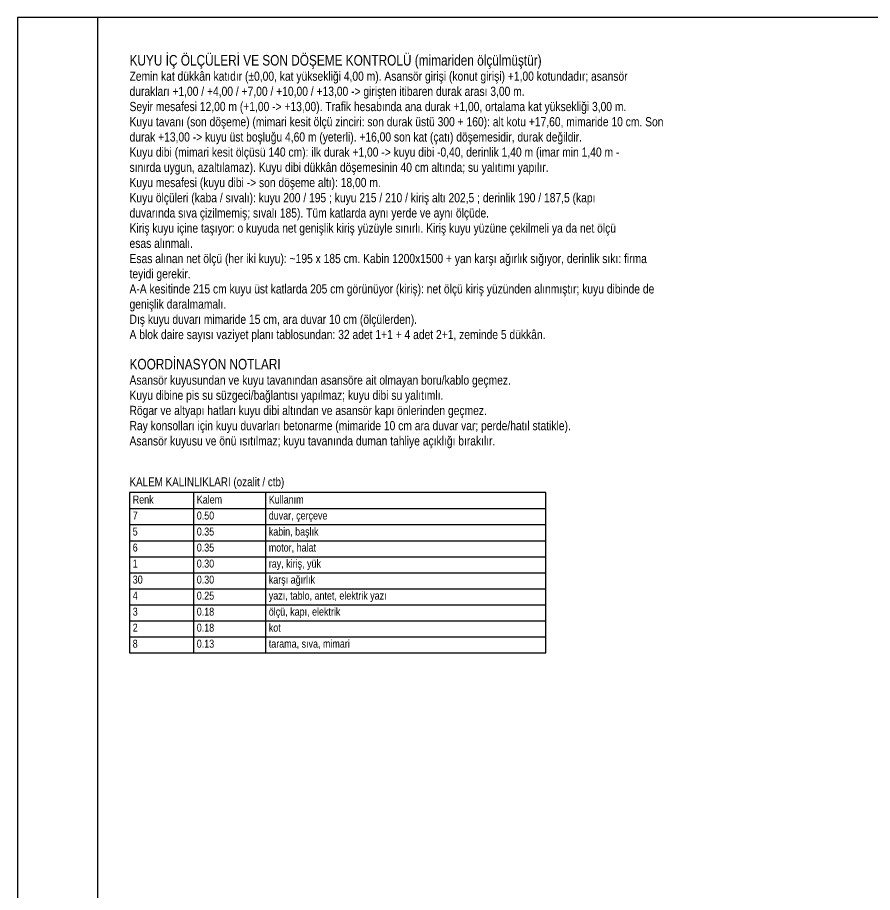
# Model space of a CAD drawing. Header units: centimetres. Extents: x 0 to 12309, y -30 to 2970.
# Drawn here: x 0 to 1068, y 1877 to 2970 of the extents above; entities that cross this region are included whole.
import ezdxf

# ---------------------------------------------------------------- set-up
doc = ezdxf.new("R2010")
doc.units = ezdxf.units.CM
for name, color, linetype in [('SCOTT-BASLIK', 5, 'CONTINUOUS'), ('SCOTT-CERCEVE', 7, 'CONTINUOUS'), ('SCOTT-TABLO', 4, 'CONTINUOUS'), ('SCOTT-YAZI', 4, 'CONTINUOUS')]:
    doc.layers.add(name, color=color, linetype=linetype)
doc.styles.get("Standard").update_dxf_attribs({"font": 'arial.ttf', "width": 0.8})

msp = doc.modelspace()

# ---------------------------------------------------------------- linework, layer by layer
at = {"layer": 'SCOTT-CERCEVE'}
for points in [[(0, 0), (12308.9, 0), (12308.9, 2970), (0, 2970)], [(100, 0), (12283.9, 0), (12283.9, 2970), (100, 2970)]]:
    msp.add_lwpolyline(points, close=True, dxfattribs=at)
at = {"layer": 'SCOTT-TABLO'}
for p, q in [((220, 2376.7), (220, 2176.7)), ((310, 2376.7), (310, 2176.7)), ((140, 2356.7), (660, 2356.7)), ((140, 2336.7), (660, 2336.7)), ((140, 2316.7), (660, 2316.7)), ((140, 2296.7), (660, 2296.7)), ((140, 2276.7), (660, 2276.7)), ((140, 2256.7), (660, 2256.7)), ((140, 2236.7), (660, 2236.7)), ((140, 2216.7), (660, 2216.7)), ((140, 2196.7), (660, 2196.7))]:
    msp.add_line(p, q, dxfattribs=at)
msp.add_lwpolyline([(140, 2176.7), (660, 2176.7), (660, 2376.7), (140, 2376.7)], close=True, dxfattribs=at)

# ---------------------------------------------------------------- texts
at = {"layer": 'SCOTT-BASLIK', "width": 0.8}
for s, height, p in [('KUYU İÇ ÖLÇÜLERİ VE SON DÖŞEME KONTROLÜ (mimariden ölçülmüştür)', 13.225, (140, 2910)), ('KOORDİNASYON NOTLARI', 13.225, (140, 2530.5)), ('KALEM KALINLIKLARI (ozalit / ctb)', 11, (140, 2384.7)), ('Renk', 10, (144, 2363.1)), ('Kalem', 10, (224, 2363.1)), ('Kullanım', 10, (314, 2363.1))]:
    msp.add_text(s, height=height, dxfattribs=at).set_placement(p)
at = {"layer": 'SCOTT-TABLO', "width": 0.8}
for s, p in [('7', (144, 2343.1)), ('0.50', (224, 2343.1)), ('duvar, çerçeve', (314, 2343.1)), ('5', (144, 2323.1)), ('0.35', (224, 2323.1)), ('kabin, başlık', (314, 2323.1)), ('6', (144, 2303.1)), ('0.35', (224, 2303.1)), ('motor, halat', (314, 2303.1)), ('1', (144, 2283.1)), ('0.30', (224, 2283.1)), ('ray, kiriş, yük', (314, 2283.1)), ('30', (144, 2263.1)), ('0.30', (224, 2263.1)), ('karşı ağırlık', (314, 2263.1)), ('4', (144, 2243.1)), ('0.25', (224, 2243.1)), ('yazı, tablo, antet, elektrik yazı', (314, 2243.1)), ('3', (144, 2223.1)), ('0.18', (224, 2223.1)), ('ölçü, kapı, elektrik', (314, 2223.1)), ('2', (144, 2203.1)), ('0.18', (224, 2203.1)), ('kot', (314, 2203.1)), ('8', (144, 2183.1)), ('0.13', (224, 2183.1)), ('tarama, sıva, mimari', (314, 2183.1))]:
    msp.add_text(s, height=10, dxfattribs=at).set_placement(p)
at = {"layer": 'SCOTT-YAZI', "width": 0.8}
for s, p in [('Zemin kat dükkân katıdır (%%p0,00, kat yüksekliği 4,00 m). Asansör girişi (konut girişi) +1,00 kotundadır; asansör', (140, 2891)), ('durakları +1,00 / +4,00 / +7,00 / +10,00 / +13,00 -> girişten itibaren durak arası 3,00 m.', (140, 2872.1)), ('Seyir mesafesi 12,00 m (+1,00 -> +13,00). Trafik hesabında ana durak +1,00, ortalama kat yüksekliği 3,00 m.', (140, 2853.1)), ('Kuyu tavanı (son döşeme) (mimari kesit ölçü zinciri: son durak üstü 300 + 160): alt kotu +17,60, mimaride 10 cm. Son', (140, 2834.1)), ('durak +13,00 -> kuyu üst boşluğu 4,60 m (yeterli). +16,00 son kat (çatı) döşemesidir, durak değildir.', (140, 2815.1)), ('Kuyu dibi (mimari kesit ölçüsü 140 cm): ilk durak +1,00 -> kuyu dibi -0,40, derinlik 1,40 m (imar min 1,40 m -', (140, 2796.2)), ('sınırda uygun, azaltılamaz). Kuyu dibi dükkân döşemesinin 40 cm altında; su yalıtımı yapılır.', (140, 2777.2)), ('Kuyu mesafesi (kuyu dibi -> son döşeme altı): 18,00 m.', (140, 2758.2)), ('Kuyu ölçüleri (kaba / sıvalı): kuyu 200 / 195 ; kuyu 215 / 210 / kiriş altı 202,5 ; derinlik 190 / 187,5 (kapı', (140, 2739.2)), ('duvarında sıva çizilmemiş; sıvalı 185). Tüm katlarda aynı yerde ve aynı ölçüde.', (140, 2720.2)), ('Kiriş kuyu içine taşıyor: o kuyuda net genişlik kiriş yüzüyle sınırlı. Kiriş kuyu yüzüne çekilmeli ya da net ölçü', (140, 2701.3)), ('esas alınmalı.', (140, 2682.3)), ('Esas alınan net ölçü (her iki kuyu): ~195 x 185 cm. Kabin 1200x1500 + yan karşı ağırlık sığıyor, derinlik sıkı: firma', (140, 2663.3)), ('teyidi gerekir.', (140, 2644.3)), ('A-A kesitinde 215 cm kuyu üst katlarda 205 cm görünüyor (kiriş): net ölçü kiriş yüzünden alınmıştır; kuyu dibinde de', (140, 2625.4)), ('genişlik daralmamalı.', (140, 2606.4)), ('Dış kuyu duvarı mimaride 15 cm, ara duvar 10 cm (ölçülerden).', (140, 2587.4)), ('A blok daire sayısı vaziyet planı tablosundan: 32 adet 1+1 + 4 adet 2+1, zeminde 5 dükkân.', (140, 2568.4)), ('Asansör kuyusundan ve kuyu tavanından asansöre ait olmayan boru/kablo geçmez.', (140, 2511.5)), ('Kuyu dibine pis su süzgeci/bağlantısı yapılmaz; kuyu dibi su yalıtımlı.', (140, 2492.6)), ('Rögar ve altyapı hatları kuyu dibi altından ve asansör kapı önlerinden geçmez.', (140, 2473.6)), ('Ray konsolları için kuyu duvarları betonarme (mimaride 10 cm ara duvar var; perde/hatıl statikle).', (140, 2454.6)), ('Asansör kuyusu ve önü ısıtılmaz; kuyu tavanında duman tahliye açıklığı bırakılır.', (140, 2435.6))]:
    msp.add_text(s, height=11.5, dxfattribs=at).set_placement(p)

doc.saveas('drawing.dxf')
